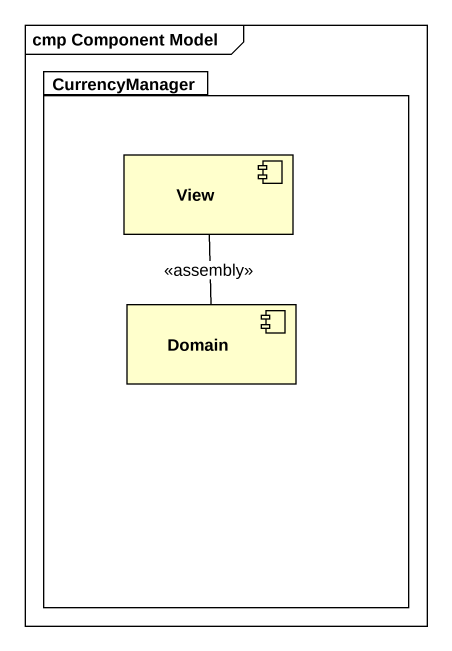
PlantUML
@startuml
mainframe cmp Component Model
package CurrencyManager {
  component View
  component Domain
}
View -- Domain : <<assembly>>
@enduml
